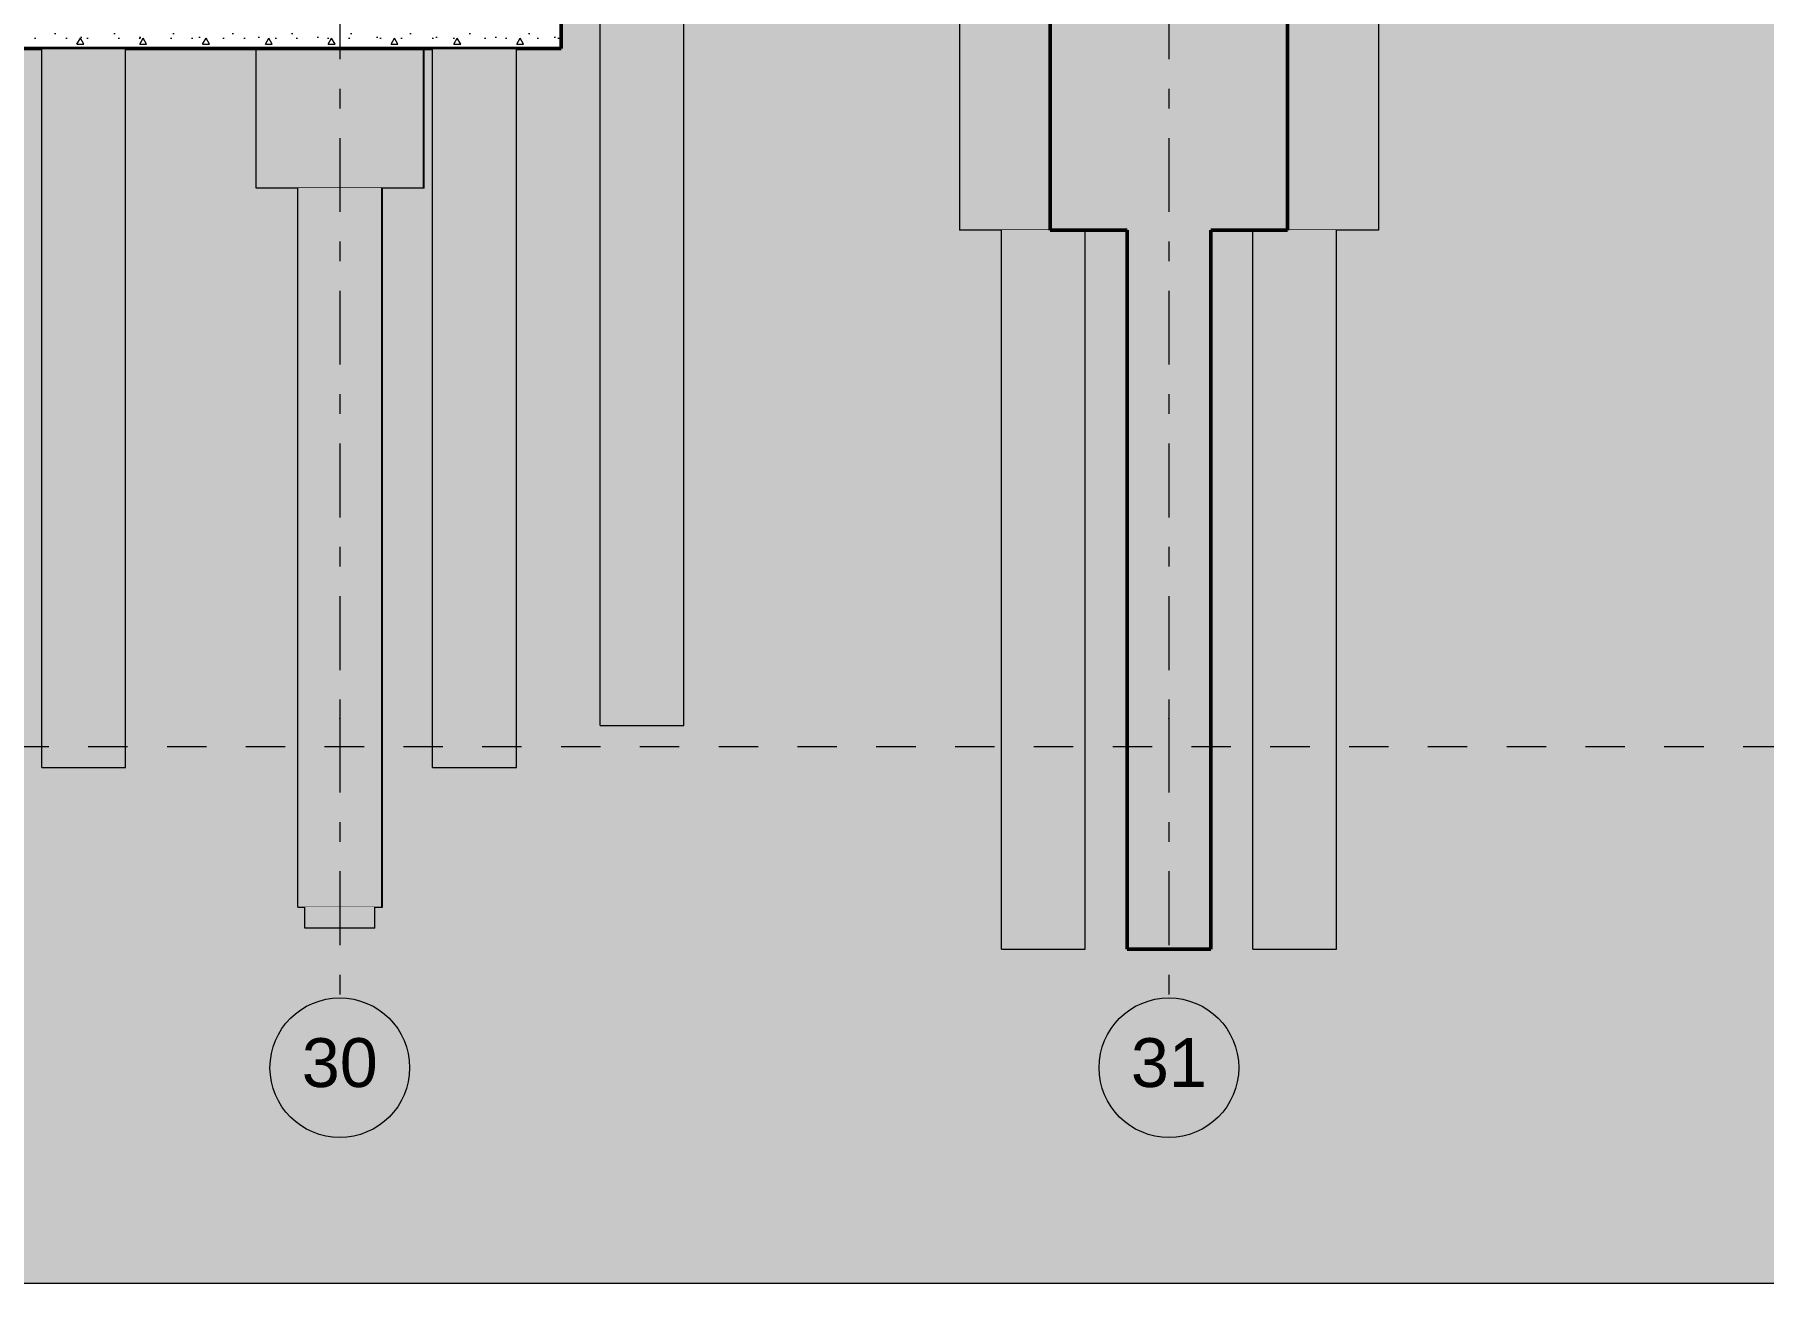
# Model space of a CAD drawing. Header units: millimetres. Extents: x -48147 to 1417267, y -496296 to 18123.
# Drawn here: x 1404883 to 1411075, y -496296 to -491823 of the extents above; entities that cross this region are included whole.
import ezdxf
from ezdxf.enums import TextEntityAlignment as Align

# ---------------------------------------------------------------- set-up
doc = ezdxf.new("R2010")
doc.units = ezdxf.units.MM
doc.header["$MEASUREMENT"] = 0
for name, pattern in [('Dashed', [2822.222233, 1411.111116, -1411.111116]), ('Double Dashed', [546.805537, 264.583325, -105.833328, 70.555556, -105.833328]), ('Wipeout_Contour', [1000, 0, -1000])]:
    doc.linetypes.add(name, pattern=pattern)
for name, color, linetype, lineweight, true_color in [('0_Pen_No__105', 7, 'Continuous', 15, 0xa6a6a6), ('A-230-M_FLOOR.IFC Import_Pen_No__109', 7, 'Continuous', 15, 0xa6a6a6), ('A-230-M_FLOOR.IFC Import_Pen_No__29', 7, 'Continuous', 50, 0x2a2a2a), ('HATCHING_Pen_No__145', 7, 'Continuous', 0, 0xa6a6a6), ('New_A-15-MG_Structural_Grid_Phase_2_Pen_No__222', 7, 'Continuous', 13, 0x65af33), ('New_A-20-M_Floor_Slab_Pen_No__147', 7, 'Continuous', 0, 0x606060), ('S-160-M_FOUND.IFC Import_Pen_No__104', 7, 'Continuous', 15, 0xa6a6a6), ('S-160-M_FOUND.IFC Import_Pen_No__24', 7, 'Continuous', 50, 0x2a2a2a)]:
    doc.layers.add(name, color=color, linetype=linetype, lineweight=lineweight, true_color=true_color)
for name, color, linetype in [('A-230-M_FLOOR.IFC Import', 7, 'Continuous'), ('New_A-15-MG_Structural_Grid_Phase_2', 7, 'Continuous'), ('New_A-20-M_Floor_Slab', 7, 'Continuous'), ('S-160-M_FOUND.IFC Import', 7, 'Continuous')]:
    doc.layers.add(name, color=color, linetype=linetype)
for name, color, linetype, lineweight in [('HATCHING_Pen_No__191', 7, 'Continuous', 5), ('New_A-20-M_Floor_Slab_Pen_No__1', 7, 'Continuous', 13), ('S-160-M_FOUND.IFC Import_Pen_No__1', 7, 'Continuous', 13), ('S-160-M_FOUND.IFC Import_Pen_No__4', 7, 'Continuous', 20)]:
    doc.layers.add(name, color=color, linetype=linetype, lineweight=lineweight)
doc.styles.add('GENERATED_STYLE_2', font='')
doc.styles.get('GENERATED_STYLE_2').set_extended_font_data('Swis721 BT')

# ---------------------------------------------------------------- blocks, each defined once
blk = doc.blocks.new('Section Elem_345_2', base_point=(1376122.5, -491272.8))
at = {"color": 254, "linetype": 'Wipeout_Contour', "lineweight": 0, "ltscale": 5956951.921777028}
blk.add_wipeout([(1404768.7, -491272.8), (1404768.7, -491872.8), (1406768.7, -491872.8), (1406768.7, -491272.8)], dxfattribs=at).dxf.layer = 'New_A-20-M_Floor_Slab'
at = {"layer": 'New_A-20-M_Floor_Slab_Pen_No__147', "linetype": 'Continuous'}
h = blk.add_hatch(dxfattribs=at)
h.set_pattern_fill('Structural_Concrete_0002', color=256, style=0, pattern_type=2)
h.set_pattern_definition([(45, (1376122.47, -491272.82), (-183.7117, 183.7117), [25, -125]), (45, (1376083.65, -491127.93), (-183.7117, 183.7117), [25, -125]), (105, (1376122.47, -491272.82), (250.955, 67.2432), [25, -125]), (105, (1376228.54, -491166.76), (250.955, 67.2432), [25, -125]), (165, (1376140.15, -491255.14), (67.2432, 250.955), [25, -125]), (165, (1376246.2, -491149.08), (67.2432, 250.955), [25, -125]), (45, (1376104.79, -491255.144), (-35.35534, 35.35534), [0, -50, 0, -75]), (90, (1376122.47, -491237.467), (-50, 0), [0, -37.5, 0, -62.5])])
h.paths.add_polyline_path([(1404768.7, -491272.8), (1404768.7, -491872.8), (1406768.7, -491872.8), (1406768.7, -491272.8)])
at = {"layer": 'New_A-20-M_Floor_Slab_Pen_No__1', "linetype": 'Continuous'}
for p, q in [((1404768.7, -491272.8), (1404768.7, -491872.8)), ((1406768.7, -491272.8), (1406768.7, -491872.8)), ((1404768.9, -491872.8), (1404768.7, -491872.8))]:
    blk.add_line(p, q, dxfattribs=at)
blk = doc.blocks.new('Section Elem_642_2', base_point=(1376122.5, -491272.8))
at = {"color": 254, "linetype": 'Wipeout_Contour', "lineweight": 0, "ltscale": 5967489.911442509}
blk.add_wipeout([(1408196.1, -492522.8), (1408521.1, -492522.8), (1408521.1, -491772.8), (1408196.1, -491772.8)], dxfattribs=at).dxf.layer = 'S-160-M_FOUND.IFC Import'
at = {"color": 254, "linetype": 'Wipeout_Contour', "lineweight": 0, "ltscale": 5971927.009404609}
blk.add_wipeout([(1409371.1, -492522.8), (1409696.1, -492522.8), (1409696.1, -491772.8), (1409371.1, -491772.8)], dxfattribs=at).dxf.layer = 'S-160-M_FOUND.IFC Import'
at = {"layer": 'S-160-M_FOUND.IFC Import_Pen_No__4', "linetype": 'Continuous'}
for p, q in [((1408196.1, -491772.8), (1408521.1, -491772.8)), ((1408196.1, -491772.8), (1408196.1, -492522.8)), ((1409371.1, -491772.8), (1409696.1, -491772.8)), ((1409696.1, -491772.8), (1409696.1, -492522.8)), ((1408521.1, -492522.8), (1408196.1, -492522.8)), ((1409696.1, -492522.8), (1409371.1, -492522.8))]:
    blk.add_line(p, q, dxfattribs=at)
blk = doc.blocks.new('Section Elem_657_2', base_point=(1376122.5, -491272.8))
at = {"layer": 'S-160-M_FOUND.IFC Import_Pen_No__1', "linetype": 'Continuous'}
blk.add_line((1409096.1, -495097.8), (1409096.1, -492522.8), dxfattribs=at)
blk = doc.blocks.new('Section Elem_658_2', base_point=(1376122.5, -491272.8))
at = {"color": 254, "linetype": 'Wipeout_Contour', "lineweight": 0, "ltscale": 5959600.296113873}
blk.add_wipeout([(1406276.8, -491872.8), (1406276.8, -492372.8), (1406278.9, -492372.8), (1406278.9, -491872.8)], dxfattribs=at).dxf.layer = 'S-160-M_FOUND.IFC Import'
at = {"layer": 'S-160-M_FOUND.IFC Import_Pen_No__4', "linetype": 'Continuous'}
for q in [(1406278.9, -491872.8), (1406276.8, -492372.8)]:
    blk.add_line((1406278.9, -492372.8), q, dxfattribs=at)
blk = doc.blocks.new('Section Elem_660_2', base_point=(1376122.5, -491272.8))
at = {"color": 254, "linetype": 'Wipeout_Contour', "lineweight": 0, "ltscale": 5961070.281838876}
blk.add_wipeout([(1406126.8, -494947.8), (1406128.9, -494947.8), (1406128.9, -492372.8), (1406126.8, -492372.8)], dxfattribs=at).dxf.layer = 'S-160-M_FOUND.IFC Import'
at = {"layer": 'S-160-M_FOUND.IFC Import_Pen_No__1', "linetype": 'Continuous'}
for p, q in [((1406128.9, -494947.8), (1406128.9, -492372.8)), ((1406126.8, -494947.8), (1406128.9, -494947.8))]:
    blk.add_line(p, q, dxfattribs=at)
blk = doc.blocks.new('Section Elem_667_2', base_point=(1376122.5, -491272.8))
at = {"color": 254, "linetype": 'Wipeout_Contour', "lineweight": 0, "ltscale": 5957331.038876798}
blk.add_wipeout([(1405676.7, -492372.8), (1405676.8, -492372.8), (1405676.8, -491872.8), (1405676.7, -491872.8)], dxfattribs=at).dxf.layer = 'S-160-M_FOUND.IFC Import'
at = {"layer": 'S-160-M_FOUND.IFC Import_Pen_No__4', "linetype": 'Continuous'}
blk.add_line((1405676.7, -492372.8), (1405676.7, -491872.8), dxfattribs=at)
blk = doc.blocks.new('Section Elem_668_2', base_point=(1376122.5, -491272.8))
at = {"color": 254, "linetype": 'Wipeout_Contour', "lineweight": 0, "ltscale": 5959934.036065583}
blk.add_wipeout([(1405826.7, -492372.8), (1405826.7, -494947.8), (1405826.8, -494947.8), (1405826.8, -492372.8)], dxfattribs=at).dxf.layer = 'S-160-M_FOUND.IFC Import'
at = {"layer": 'S-160-M_FOUND.IFC Import_Pen_No__1', "linetype": 'Continuous'}
blk.add_line((1405826.7, -494947.8), (1405826.7, -492372.8), dxfattribs=at)
blk = doc.blocks.new('Section Elem_672_2', base_point=(1376122.5, -491272.8))
at = {"color": 254, "linetype": 'Wipeout_Contour', "lineweight": 0, "ltscale": 5958463.69818102}
blk.add_wipeout([(1405676.8, -492372.8), (1406276.8, -492372.8), (1406276.8, -491872.8), (1405676.8, -491872.8)], dxfattribs=at).dxf.layer = 'S-160-M_FOUND.IFC Import'
at = {"layer": 'S-160-M_FOUND.IFC Import_Pen_No__4', "linetype": 'Continuous'}
for p, q in [((1405676.8, -492372.8), (1405676.8, -491872.8)), ((1406276.8, -492372.8), (1406276.8, -491872.8)), ((1406276.8, -492372.8), (1405676.8, -492372.8))]:
    blk.add_line(p, q, dxfattribs=at)
blk = doc.blocks.new('Section Elem_673_2', base_point=(1376122.5, -491272.8))
at = {"color": 254, "linetype": 'Wipeout_Contour', "lineweight": 0, "ltscale": 5960500.190250799}
blk.add_wipeout([(1405826.8, -492372.8), (1405826.8, -494947.8), (1406126.8, -494947.8), (1406126.8, -492372.8)], dxfattribs=at).dxf.layer = 'S-160-M_FOUND.IFC Import'
at = {"layer": 'S-160-M_FOUND.IFC Import_Pen_No__1', "linetype": 'Continuous'}
for p, q in [((1405826.8, -494947.8), (1405826.8, -492372.8)), ((1406126.8, -494947.8), (1406126.8, -492372.8)), ((1405826.8, -494947.8), (1406126.8, -494947.8))]:
    blk.add_line(p, q, dxfattribs=at)
blk = doc.blocks.new('Section Elem_695_2', base_point=(1376122.5, -491272.8))
at = {"color": 254, "linetype": 'Wipeout_Contour', "lineweight": 0, "ltscale": 5961783.708027603}
blk.add_wipeout([(1405851.4, -495022.8), (1405851.7, -495022.8), (1405851.7, -494947.8), (1405851.4, -494947.8)], dxfattribs=at).dxf.layer = 'S-160-M_FOUND.IFC Import'
at = {"layer": 'S-160-M_FOUND.IFC Import_Pen_No__4', "linetype": 'Continuous'}
for p, q in [((1405851.4, -495022.8), (1405851.4, -494947.8)), ((1405851.7, -495022.8), (1405851.4, -495022.8))]:
    blk.add_line(p, q, dxfattribs=at)
blk = doc.blocks.new('Section Elem_696_2', base_point=(1376122.5, -491272.8))
at = {"color": 254, "linetype": 'Wipeout_Contour', "lineweight": 0, "ltscale": 5962255.80151161}
blk.add_wipeout([(1405851.7, -495022.8), (1406101.7, -495022.8), (1406101.7, -494947.8), (1405851.7, -494947.8)], dxfattribs=at).dxf.layer = 'S-160-M_FOUND.IFC Import'
at = {"layer": 'S-160-M_FOUND.IFC Import_Pen_No__4', "linetype": 'Continuous'}
for p, q in [((1405851.7, -495022.8), (1405851.7, -494947.8)), ((1406101.7, -495022.8), (1406101.7, -494947.8)), ((1406101.7, -495022.8), (1405851.7, -495022.8))]:
    blk.add_line(p, q, dxfattribs=at)
blk = doc.blocks.new('Section Elem_700_2', base_point=(1376122.5, -491272.8))
at = {"color": 254, "linetype": 'Wipeout_Contour', "lineweight": 0, "ltscale": 5970207.85698165}
blk.add_wipeout([(1408346.1, -492522.8), (1408346.1, -495097.8), (1408646.1, -495097.8), (1408646.1, -492522.8)], dxfattribs=at).dxf.layer = 'S-160-M_FOUND.IFC Import'
at = {"layer": 'S-160-M_FOUND.IFC Import_Pen_No__1', "linetype": 'Continuous'}
for p, q in [((1408346.1, -495097.8), (1408346.1, -492522.8)), ((1408646.1, -495097.8), (1408646.1, -492522.8)), ((1408346.1, -495097.8), (1408646.1, -495097.8))]:
    blk.add_line(p, q, dxfattribs=at)
blk = doc.blocks.new('Section Elem_701_2', base_point=(1376122.5, -491272.8))
at = {"color": 254, "linetype": 'Wipeout_Contour', "lineweight": 0, "ltscale": 5973605.235237243}
blk.add_wipeout([(1409246.1, -492522.8), (1409246.1, -495097.8), (1409546.1, -495097.8), (1409546.1, -492522.8)], dxfattribs=at).dxf.layer = 'S-160-M_FOUND.IFC Import'
at = {"layer": 'S-160-M_FOUND.IFC Import_Pen_No__1', "linetype": 'Continuous'}
for p, q in [((1409246.1, -495097.8), (1409246.1, -492522.8)), ((1409546.1, -495097.8), (1409546.1, -492522.8)), ((1409246.1, -495097.8), (1409546.1, -495097.8))]:
    blk.add_line(p, q, dxfattribs=at)
blk = doc.blocks.new('Section Elem_728_2', base_point=(1376122.5, -491272.8))
at = {"color": 254, "linetype": 'Wipeout_Contour', "lineweight": 0, "ltscale": 5956952.600829264}
blk.add_wipeout([(1406768.9, -491272.8), (1404768.9, -491272.8), (1404768.9, -491872.8), (1406768.9, -491872.8)], dxfattribs=at).dxf.layer = 'A-230-M_FLOOR.IFC Import'
at = {"layer": 'A-230-M_FLOOR.IFC Import_Pen_No__109', "linetype": 'Continuous'}
h = blk.add_hatch(dxfattribs=at)
h.set_pattern_fill('Lightweight_Concrete_0002', color=256, style=0, pattern_type=2)
h.set_pattern_definition([(0, (1376122.47, -491272.82), (0, 389.7114), [24.375, -200.625]), (0, (1376234.97, -491077.97), (0, 389.7114), [24.375, -200.625]), (60, (1376122.47, -491272.82), (-337.5, 194.8557), [24.375, -200.625]), (60, (1376347.47, -491272.82), (-337.5, 194.8557), [24.375, -200.625]), (120, (1376146.84, -491272.82), (337.5, 194.8557), [24.375, -200.625]), (120, (1376371.84, -491272.82), (337.5, 194.8557), [24.375, -200.625]), (0, (1376122.47, -491235.32), (0, 75), [0, -75, 0, -112.5]), (45, (1376159.97, -491235.32), (-53.033, 53.033), [0, -56.25, 0, -93.75])])
h.paths.add_polyline_path([(1406768.9, -491272.8), (1404768.9, -491272.8), (1404768.9, -491872.8), (1406768.9, -491872.8)])
at = {"layer": 'A-230-M_FLOOR.IFC Import_Pen_No__29', "linetype": 'Continuous'}
for p, q in [((1406768.7, -491272.8), (1404768.9, -491272.8)), ((1406768.9, -491272.8), (1406768.7, -491272.8)), ((1404768.9, -491522.8), (1404768.9, -491872.8)), ((1406768.9, -491522.8), (1406768.9, -491872.8)), ((1406768.7, -491872.8), (1404768.9, -491872.8)), ((1406768.9, -491872.8), (1406768.7, -491872.8))]:
    blk.add_line(p, q, dxfattribs=at)
blk = doc.blocks.new('Section Elem_735_2', base_point=(1376122.5, -491272.8))
at = {"color": 254, "linetype": 'Wipeout_Contour', "lineweight": 0, "ltscale": 5956373.572689944}
blk.add_wipeout([(1404908.9, -491872.8), (1404908.9, -494447.8), (1405208.9, -494447.8), (1405208.9, -491872.8)], dxfattribs=at).dxf.layer = 'S-160-M_FOUND.IFC Import'
at = {"layer": 'S-160-M_FOUND.IFC Import_Pen_No__1', "linetype": 'Continuous'}
for p, q in [((1404908.9, -494447.8), (1404908.9, -491872.8)), ((1405208.9, -494447.8), (1405208.9, -491872.8)), ((1404908.9, -494447.8), (1405208.9, -494447.8))]:
    blk.add_line(p, q, dxfattribs=at)
blk = doc.blocks.new('Section Elem_736_2', base_point=(1376122.5, -491272.8))
at = {"color": 254, "linetype": 'Wipeout_Contour', "lineweight": 0, "ltscale": 5961657.834951051}
blk.add_wipeout([(1406308.9, -491872.8), (1406308.9, -494447.8), (1406608.9, -494447.8), (1406608.9, -491872.8)], dxfattribs=at).dxf.layer = 'S-160-M_FOUND.IFC Import'
at = {"layer": 'S-160-M_FOUND.IFC Import_Pen_No__1', "linetype": 'Continuous'}
for p, q in [((1406308.9, -494447.8), (1406308.9, -491872.8)), ((1406608.9, -494447.8), (1406608.9, -491872.8)), ((1406308.9, -494447.8), (1406608.9, -494447.8))]:
    blk.add_line(p, q, dxfattribs=at)
blk = doc.blocks.new('Section Elem_738_2', base_point=(1376122.5, -491272.8))
at = {"color": 254, "linetype": 'Wipeout_Contour', "lineweight": 0, "ltscale": 5963674.78275528}
blk.add_wipeout([(1406908.9, -494297.8), (1407208.9, -494297.8), (1407208.9, -491647.8), (1406908.9, -491647.8)], dxfattribs=at).dxf.layer = 'S-160-M_FOUND.IFC Import'
at = {"layer": 'S-160-M_FOUND.IFC Import_Pen_No__1', "linetype": 'Continuous'}
for p, q in [((1406908.9, -491647.8), (1407208.9, -491647.8)), ((1406908.9, -494297.8), (1406908.9, -491647.8)), ((1407208.9, -494297.8), (1407208.9, -491647.8)), ((1406908.9, -494297.8), (1407208.9, -494297.8))]:
    blk.add_line(p, q, dxfattribs=at)
blk = doc.blocks.new('Section Elem_773_2', base_point=(1376122.5, -491272.8))
at = {"layer": 'S-160-M_FOUND.IFC Import_Pen_No__104', "linetype": 'Continuous', "lineweight": 0, "true_color": 0x535353}
blk.add_hatch(color=251, dxfattribs=at).paths.add_polyline_path([(1408521.1, -491772.8), (1408521.1, -492522.8), (1408796.1, -492522.8), (1408796.1, -492447.8), (1409096.1, -492447.8), (1409096.1, -492522.8), (1409371.1, -492522.8), (1409371.1, -491772.8)])
at = {"layer": 'S-160-M_FOUND.IFC Import_Pen_No__24', "linetype": 'Continuous'}
for p, q in [((1408521.1, -491772.8), (1408521.1, -492522.8)), ((1409371.1, -491772.8), (1408521.1, -491772.8)), ((1409371.1, -491772.8), (1409371.1, -492522.8)), ((1408796.1, -492522.8), (1408521.1, -492522.8)), ((1409371.1, -492522.8), (1409096.1, -492522.8))]:
    blk.add_line(p, q, dxfattribs=at)
blk = doc.blocks.new('Section Elem_774_2', base_point=(1376122.5, -491272.8))
at = {"layer": 'S-160-M_FOUND.IFC Import_Pen_No__104', "linetype": 'Continuous', "lineweight": 0, "true_color": 0x535353}
blk.add_hatch(color=251, dxfattribs=at).paths.add_polyline_path([(1409096.1, -495097.8), (1409096.1, -492447.8), (1408796.1, -492447.8), (1408796.1, -495097.8)])
at = {"layer": 'S-160-M_FOUND.IFC Import_Pen_No__24', "linetype": 'Continuous'}
for p, q in [((1408796.1, -492522.8), (1408796.1, -495097.8)), ((1409096.1, -492522.8), (1409096.1, -495097.8)), ((1409096.1, -495097.8), (1408796.1, -495097.8))]:
    blk.add_line(p, q, dxfattribs=at)
blk = doc.blocks.new('Standard grid marker[8]_2', base_point=(1405976.5, -469868.2))
at = {"layer": 'New_A-15-MG_Structural_Grid_Phase_2_Pen_No__222', "linetype": 'Double Dashed'}
for p, q in [((1405976.5, -470868.2), (1405976.5, -494272.8)), ((1405976.5, -494272.8), (1405976.5, -495272.8))]:
    blk.add_line(p, q, dxfattribs=at)
at = {"layer": 'New_A-15-MG_Structural_Grid_Phase_2_Pen_No__222', "linetype": 'Continuous'}
blk.add_circle((1405976.5, -495522.8), 250, dxfattribs=at)
at = {"layer": 'New_A-15-MG_Structural_Grid_Phase_2_Pen_No__222', "linetype": 'Double Dashed'}
blk.add_point((1405976.5, -494272.8), dxfattribs=at)
blk.add_point((1405976.5, -494272.8), dxfattribs=at)
at = {"layer": 'New_A-15-MG_Structural_Grid_Phase_2_Pen_No__222', "style": 'GENERATED_STYLE_2'}
for tag, p in [('AC_MarkerText_1_0', (1405976.5, -469600)), ('AC_MarkerText_1_1', (1405976.5, -495504.6))]:
    blk.add_attdef(tag, text='', height=175, rotation=360, dxfattribs=at).set_placement(p, align=Align.MIDDLE_CENTER)
blk = doc.blocks.new('Standard grid marker[9]_2', base_point=(1408945.9, -469868.2))
at = {"layer": 'New_A-15-MG_Structural_Grid_Phase_2_Pen_No__222', "linetype": 'Double Dashed'}
for p, q in [((1408945.9, -470868.2), (1408945.9, -494272.8)), ((1408945.9, -494272.8), (1408945.9, -495272.8))]:
    blk.add_line(p, q, dxfattribs=at)
at = {"layer": 'New_A-15-MG_Structural_Grid_Phase_2_Pen_No__222', "linetype": 'Continuous'}
blk.add_circle((1408945.9, -495522.8), 250, dxfattribs=at)
at = {"layer": 'New_A-15-MG_Structural_Grid_Phase_2_Pen_No__222', "linetype": 'Double Dashed'}
blk.add_point((1408945.9, -494272.8), dxfattribs=at)
blk.add_point((1408945.9, -494272.8), dxfattribs=at)
at = {"layer": 'New_A-15-MG_Structural_Grid_Phase_2_Pen_No__222', "style": 'GENERATED_STYLE_2'}
for tag, p in [('AC_MarkerText_1_0', (1408945.9, -469600)), ('AC_MarkerText_1_1', (1408945.9, -495504.6))]:
    blk.add_attdef(tag, text='', height=175, rotation=360, dxfattribs=at).set_placement(p, align=Align.MIDDLE_CENTER)
blk = doc.blocks.new('S-25 Building Section_STORY_MARKER', base_point=(1376122.5, -491272.8))
at = {"layer": '0_Pen_No__105', "linetype": 'Dashed', "ltscale": 0.1}
blk.add_line((1357662.3, -494372.8), (1413604.9, -494372.8), dxfattribs=at)

msp = doc.modelspace()

# ---------------------------------------------------------------- block references
at = {"layer": 'New_A-20-M_Floor_Slab'}
msp.add_blockref('Section Elem_345_2', (1376122.5, -491272.8), dxfattribs=at)
at = {"layer": 'S-160-M_FOUND.IFC Import'}
for name in ['Section Elem_738_2', 'Section Elem_642_2', 'Section Elem_668_2', 'Section Elem_660_2']:
    msp.add_blockref(name, (1376122.5, -491272.8), dxfattribs=at)

# ---------------------------------------------------------------- next in the draw order: block references
for name in ['Section Elem_667_2', 'Section Elem_658_2', 'Section Elem_700_2', 'Section Elem_657_2', 'Section Elem_701_2']:
    msp.add_blockref(name, (1376122.5, -491272.8), dxfattribs=at)

# ---------------------------------------------------------------- next in the draw order: block references
at = {"layer": 'New_A-15-MG_Structural_Grid_Phase_2', "color": 8, "linetype": 'Continuous', "lineweight": 15}
ref = msp.add_blockref('Standard grid marker[9]_2', (1408945.9, -469868.2), dxfattribs=at)
ref.add_attrib('AC_MarkerText_1_1', '31', dxfattribs={"layer": 'New_A-15-MG_Structural_Grid_Phase_2_Pen_No__222', "color": 85, "true_color": 0x65af33, "height": 175, "rotation": 360, "style": 'GENERATED_STYLE_2'}).set_placement((1408945.9, -495504.6), align=Align.MIDDLE_CENTER)
at = {"layer": 'S-160-M_FOUND.IFC Import'}
for name in ['Section Elem_773_2', 'Section Elem_672_2', 'Section Elem_774_2']:
    msp.add_blockref(name, (1376122.5, -491272.8), dxfattribs=at)

# ---------------------------------------------------------------- next in the draw order: block references
at = {"layer": 'A-230-M_FLOOR.IFC Import'}
msp.add_blockref('Section Elem_728_2', (1376122.5, -491272.8), dxfattribs=at)
at = {"layer": 'S-160-M_FOUND.IFC Import'}
msp.add_blockref('Section Elem_673_2', (1376122.5, -491272.8), dxfattribs=at)

# ---------------------------------------------------------------- next in the draw order: block references
for name in ['Section Elem_735_2', 'Section Elem_736_2', 'Section Elem_695_2']:
    msp.add_blockref(name, (1376122.5, -491272.8), dxfattribs=at)

# ---------------------------------------------------------------- next in the draw order: block references
msp.add_blockref('Section Elem_696_2', (1376122.5, -491272.8), dxfattribs=at)

# ---------------------------------------------------------------- next in the draw order: hatches: boundary and pattern name
at = {"layer": 'HATCHING_Pen_No__145', "linetype": 'Continuous'}
msp.add_hatch(color=256, dxfattribs=at).paths.add_polyline_path([(1355345.2, -491272.8), (1359827.5, -491272.8), (1359827.5, -491952.6), (1359897.5, -491952.6), (1359897.5, -492202.8), (1360443, -492202.8), (1360443, -491673.3), (1376380.6, -491673.3), (1376380.6, -491497.8), (1396555.4, -491497.8), (1396555.4, -491692.8), (1403458.7, -491692.8), (1403458.7, -491497.8), (1404768.7, -491497.8), (1404768.7, -491872.8), (1406768.7, -491872.8), (1406768.7, -491497.8), (1408667, -491497.8), (1408667, -491772.8), (1409167, -491772.8), (1409167, -491673.3), (1409237, -491673.3), (1409237, -491422.6), (1413992.3, -491422.6), (1413992.3, -496295.5), (1355345.2, -496295.5)])

# ---------------------------------------------------------------- next in the draw order: linework, layer by layer
at = {"layer": 'HATCHING_Pen_No__191', "linetype": 'Continuous', "flags": 128}
msp.add_lwpolyline([(1376380.6, -491497.8), (1396555.4, -491497.8), (1396555.4, -491692.8), (1403458.7, -491692.8), (1403458.7, -491497.8), (1404768.7, -491497.8), (1404768.7, -491872.8), (1406768.7, -491872.8), (1406768.7, -491497.8), (1408667, -491497.8), (1408667, -491772.8), (1409167, -491772.8), (1409167, -491673.3), (1409237, -491673.3), (1409237, -491422.6), (1413992.3, -491422.6), (1413992.3, -496295.5), (1355345.2, -496295.5)], dxfattribs=at)

# ---------------------------------------------------------------- next in the draw order: block references
at = {"layer": 'New_A-15-MG_Structural_Grid_Phase_2', "color": 8, "linetype": 'Continuous', "lineweight": 15}
ref = msp.add_blockref('Standard grid marker[8]_2', (1405976.5, -469868.2), dxfattribs=at)
ref.add_attrib('AC_MarkerText_1_1', '30', dxfattribs={"layer": 'New_A-15-MG_Structural_Grid_Phase_2_Pen_No__222', "color": 85, "true_color": 0x65af33, "height": 175, "rotation": 360, "style": 'GENERATED_STYLE_2'}).set_placement((1405976.5, -495504.6), align=Align.MIDDLE_CENTER)

# ---------------------------------------------------------------- next in the draw order: block references
at = {"linetype": 'Continuous', "lineweight": 0}
msp.add_blockref('S-25 Building Section_STORY_MARKER', (1376122.5, -491272.8), dxfattribs=at)

doc.saveas('drawing.dxf')
